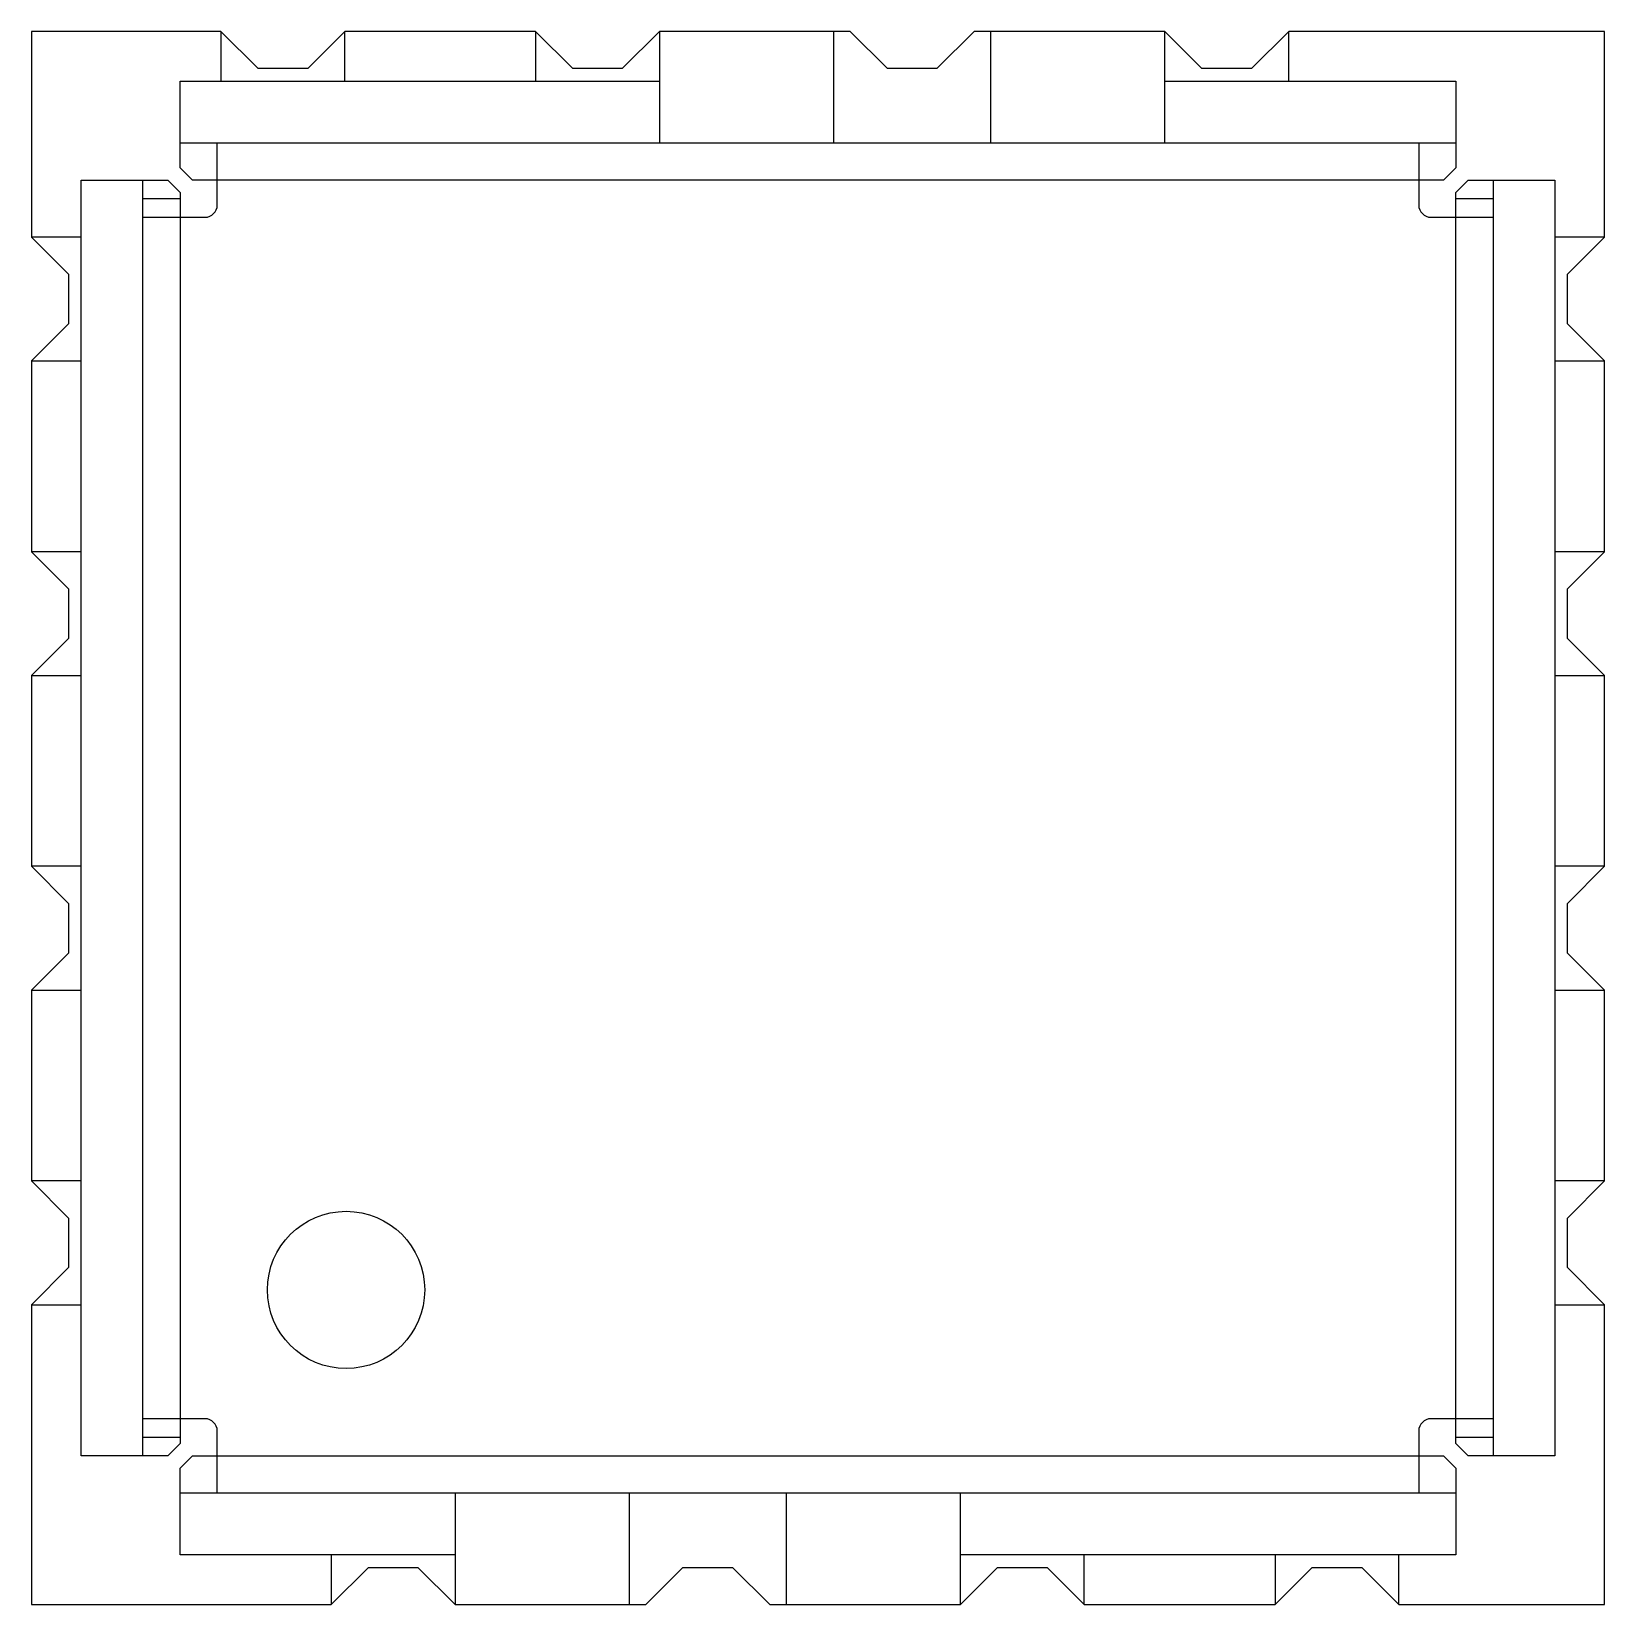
# Model space of a CAD drawing. Header units: millimetres. Extents: x -6.3 to 6.3, y -6.3 to 6.3.
import ezdxf

# ---------------------------------------------------------------- set-up
doc = ezdxf.new("R2010")
doc.units = ezdxf.units.MM

msp = doc.modelspace()

# ---------------------------------------------------------------- linework, layer by layer
at = {"color": 7, "linetype": 'Continuous', "lineweight": 25}
for p, q in [((-6.35, 6.35), (-6.35, 4.69)), ((-4.82, 6.35), (-6.35, 6.35)), ((-4.52, 6.05), (-4.82, 6.35)), ((-4.82, 6.35), (-4.82, 5.95)), ((-3.82, 6.35), (-4.12, 6.05)), ((-3.82, 5.95), (-3.82, 6.35)), ((-2.28, 6.35), (-3.82, 6.35)), ((-1.98, 6.05), (-2.28, 6.35)), ((-2.28, 6.35), (-2.28, 5.95)), ((-1.28, 6.35), (-1.58, 6.05)), ((-1.28, 6.35), (-1.28, 5.45)), ((0.26, 6.35), (-1.28, 6.35)), ((0.125, 6.35), (0.125, 5.45)), ((0.56, 6.05), (0.26, 6.35)), ((1.26, 6.35), (0.96, 6.05)), ((2.8, 6.35), (1.26, 6.35)), ((1.395, 5.45), (1.395, 6.35)), ((2.8, 5.45), (2.8, 6.35)), ((3.1, 6.05), (2.8, 6.35)), ((3.8, 6.35), (3.5, 6.05)), ((3.8, 5.95), (3.8, 6.35)), ((6.35, 6.35), (3.8, 6.35)), ((6.35, 4.69), (6.35, 6.35)), ((-4.12, 6.05), (-4.52, 6.05)), ((-1.58, 6.05), (-1.98, 6.05)), ((0.96, 6.05), (0.56, 6.05)), ((3.5, 6.05), (3.1, 6.05)), ((-5.15, 5.25), (-5.15, 5.95)), ((-5.15, 5.95), (-1.28, 5.95)), ((2.8, 5.95), (5.15, 5.95)), ((5.15, 5.95), (5.15, 5.25)), ((-5.15, 5.45), (5.15, 5.45)), ((-4.85, 4.95), (-4.85, 5.45)), ((4.85, 5.45), (4.85, 4.95)), ((-5.05, 5.15), (-5.15, 5.25)), ((5.15, 5.25), (5.05, 5.15)), ((-5.95, 5.15), (-5.25, 5.15)), ((-5.95, -5.15), (-5.95, 5.15)), ((-5.45, -5.15), (-5.45, 5.15)), ((-5.25, 5.15), (-5.15, 5.05)), ((5.05, 5.15), (-5.05, 5.15)), ((5.15, 5.05), (5.25, 5.15)), ((5.25, 5.15), (5.95, 5.15)), ((5.45, 5.15), (5.45, -5.15)), ((5.95, 5.15), (5.95, -5.15)), ((-5.15, 5), (-5.45, 5)), ((-5.15, 5.05), (-5.15, -5.05)), ((5.15, -5.05), (5.15, 5.05)), ((5.45, 5), (5.15, 5)), ((-5.45, 4.85), (-4.95, 4.85)), ((4.95, 4.85), (5.45, 4.85)), ((-5.95, 4.69), (-6.35, 4.69)), ((-6.35, 4.69), (-6.05, 4.39)), ((6.35, 4.69), (5.95, 4.69)), ((6.05, 4.39), (6.35, 4.69)), ((-6.05, 4.39), (-6.05, 3.99)), ((6.05, 3.99), (6.05, 4.39)), ((-6.05, 3.99), (-6.35, 3.69)), ((6.35, 3.69), (6.05, 3.99)), ((-6.35, 3.69), (-5.95, 3.69)), ((-6.35, 3.69), (-6.35, 2.15)), ((5.95, 3.69), (6.35, 3.69)), ((6.35, 2.15), (6.35, 3.69)), ((-5.95, 2.15), (-6.35, 2.15)), ((-6.35, 2.15), (-6.05, 1.85)), ((6.35, 2.15), (5.95, 2.15)), ((6.05, 1.85), (6.35, 2.15)), ((-6.05, 1.85), (-6.05, 1.45)), ((6.05, 1.45), (6.05, 1.85)), ((-6.05, 1.45), (-6.35, 1.15)), ((6.35, 1.15), (6.05, 1.45)), ((-6.35, 1.15), (-5.95, 1.15)), ((-6.35, 1.15), (-6.35, -0.39)), ((5.95, 1.15), (6.35, 1.15)), ((6.35, -0.39), (6.35, 1.15)), ((-6.35, -0.39), (-6.05, -0.69)), ((-5.95, -0.39), (-6.35, -0.39)), ((6.35, -0.39), (5.95, -0.39)), ((6.05, -0.69), (6.35, -0.39)), ((-6.05, -0.69), (-6.05, -1.09)), ((6.05, -1.09), (6.05, -0.69)), ((-6.05, -1.09), (-6.35, -1.39)), ((6.35, -1.39), (6.05, -1.09)), ((-6.35, -1.39), (-5.95, -1.39)), ((-6.35, -1.39), (-6.35, -2.93)), ((5.95, -1.39), (6.35, -1.39)), ((6.35, -2.93), (6.35, -1.39)), ((-6.35, -2.93), (-6.05, -3.23)), ((-5.95, -2.93), (-6.35, -2.93)), ((6.35, -2.93), (5.95, -2.93)), ((6.05, -3.23), (6.35, -2.93)), ((-6.05, -3.23), (-6.05, -3.63)), ((6.05, -3.63), (6.05, -3.23)), ((-6.05, -3.63), (-6.35, -3.93)), ((6.35, -3.93), (6.05, -3.63)), ((-6.35, -3.93), (-5.95, -3.93)), ((-6.35, -3.93), (-6.35, -6.35)), ((5.95, -3.93), (6.35, -3.93)), ((6.35, -6.35), (6.35, -3.93)), ((-4.95, -4.85), (-5.45, -4.85)), ((-4.85, -5.45), (-4.85, -4.95)), ((4.85, -4.95), (4.85, -5.45)), ((5.45, -4.85), (4.95, -4.85)), ((-5.45, -5), (-5.15, -5)), ((-5.15, -5.05), (-5.25, -5.15)), ((5.15, -5), (5.45, -5)), ((5.25, -5.15), (5.15, -5.05)), ((-5.25, -5.15), (-5.95, -5.15)), ((-5.15, -5.25), (-5.05, -5.15)), ((-5.05, -5.15), (5.05, -5.15)), ((5.05, -5.15), (5.15, -5.25)), ((5.95, -5.15), (5.25, -5.15)), ((-5.15, -5.95), (-5.15, -5.25)), ((5.15, -5.25), (5.15, -5.95)), ((5.15, -5.45), (-5.15, -5.45)), ((-2.93, -5.45), (-2.93, -6.35)), ((-1.525, -5.45), (-1.525, -6.35)), ((-0.255, -6.35), (-0.255, -5.45)), ((1.15, -6.35), (1.15, -5.45)), ((-2.93, -5.95), (-5.15, -5.95)), ((-3.93, -5.95), (-3.93, -6.35)), ((5.15, -5.95), (1.15, -5.95)), ((2.15, -6.35), (2.15, -5.95)), ((3.69, -5.95), (3.69, -6.35)), ((4.69, -6.35), (4.69, -5.95)), ((-3.93, -6.35), (-3.63, -6.05)), ((-3.63, -6.05), (-3.23, -6.05)), ((-3.23, -6.05), (-2.93, -6.35)), ((-1.39, -6.35), (-1.09, -6.05)), ((-1.09, -6.05), (-0.69, -6.05)), ((-0.69, -6.05), (-0.39, -6.35)), ((1.15, -6.35), (1.45, -6.05)), ((1.45, -6.05), (1.85, -6.05)), ((1.85, -6.05), (2.15, -6.35)), ((3.69, -6.35), (3.99, -6.05)), ((3.99, -6.05), (4.39, -6.05)), ((4.39, -6.05), (4.69, -6.35)), ((-6.35, -6.35), (-3.93, -6.35)), ((-2.93, -6.35), (-1.39, -6.35)), ((-0.39, -6.35), (1.15, -6.35)), ((2.15, -6.35), (3.69, -6.35)), ((4.69, -6.35), (6.35, -6.35))]:
    msp.add_line(p, q, dxfattribs=at)
msp.add_circle((-3.81, -3.81), 0.635, dxfattribs=at)
for centre, start, end in [((-4.95, 4.95), 270, 0), ((4.95, 4.95), 180, 270), ((-4.95, -4.95), 0, 90), ((4.95, -4.95), 90, 180)]:
    msp.add_arc(centre, 0.1, start, end, dxfattribs=at)

doc.saveas('drawing.dxf')
